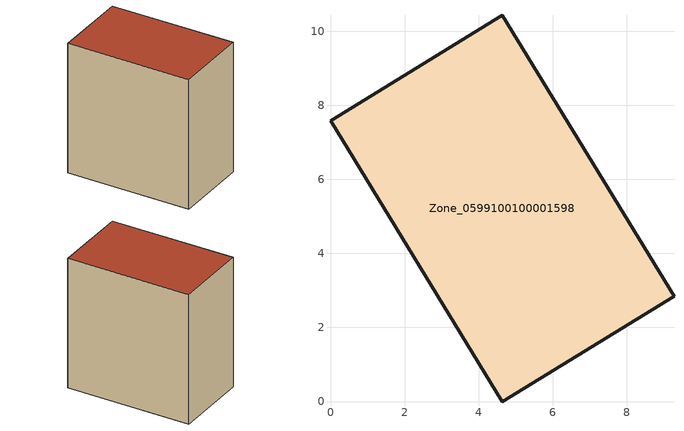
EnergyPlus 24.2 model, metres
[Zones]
Zone_0599100100001598
 floor ground (C_G): 0,7.58 4.63,10.42 9.28,2.84 4.64,0 z3.51
 wall outside (C_F): 4.63,10.42 0,7.58 4.64,0 9.28,2.84 4.63,10.42 z3.51:12.95
 roof outside (C_R): 4.64,0 9.28,2.84 4.63,10.42 0,7.58 z12.95
[BUILDING]
Pand.0599100100001598: North Axis=0; Terrain=City; Loads Convergence Tolerance Value=0.04; Temperature Convergence Tolerance Value=0.4; Solar Distribution=FullExterior; Maximum Number of Warmup Days=25; Minimum Number of Warmup Days=1
[Site:Location]
Rotterdam.The.Hague.AP_ZH_NLD Design_Conditions: Latitude=51.96; Longitude=4.45; Time Zone=1; Elevation=-4.5
[SITE:GROUNDTEMPERATURE:BUILDINGSURFACE]
18, 18, 18, 18, 18, 18, 18, 18, 18, 18, 18, 18
[MATERIAL] Thermal Absorptance=0.9; Solar Absorptance=0.7; Visible Absorptance=0.7
Name | Roughness | Thickness | Conductivity | Density | Specific Heat
G.TI.2006-2014 | MediumSmooth | 0.15 | 0.06 | 540 | 1210
F.TI.2006-2014 | Rough | 0.3 | 0.12 | 1920 | 840
R.TI.2006-2014 | MediumRough | 0.2 | 0.08 | 1500 | 1000
[CONSTRUCTION]
C_G: G.TI.2006-2014
C_F: F.TI.2006-2014
C_R: R.TI.2006-2014
[ZONE]
Zone_0599100100001598: Type=1; Multiplier=1; Ceiling Height=Autocalculate; Volume=Autocalculate; Floor Area=autocalculate; Part of Total Floor Area=Yes
[ZONEINFILTRATION:DESIGNFLOWRATE]
Infil_Zone_0599100100001598: Zone or ZoneList or Space or SpaceList=Zone_0599100100001598; Schedule=AlwaysOn; Design Flow Rate Calculation Method=Flow/Area; Flow Rate per Floor Area=0.0015; Constant Term Coefficient=1; Temperature Term Coefficient=0; Velocity Term Coefficient=0; Velocity Squared Term Coefficient=0
[HVACTEMPLATE:ZONE:IDEALLOADSAIRSYSTEM]
Zone_0599100100001598: Maximum Heating Supply Air Temperature=50; Minimum Cooling Supply Air Temperature=13; Maximum Heating Supply Air Humidity Ratio=0.0156; Minimum Cooling Supply Air Humidity Ratio=0.0077; Heating Limit=NoLimit; Cooling Limit=NoLimit; Dehumidification Control Type=ConstantSensibleHeatRatio; Cooling Sensible Heat Ratio=0.7; Dehumidification Setpoint=60; Humidification Control Type=None; Humidification Setpoint=30; Outdoor Air Method=None; Outdoor Air Flow Rate per Person=0.00944; Outdoor Air Flow Rate per Zone Floor Area=0; Outdoor Air Flow Rate per Zone=0; Demand Controlled Ventilation Type=None; Outdoor Air Economizer Type=NoEconomizer; Heat Recovery Type=None; Sensible Heat Recovery Effectiveness=0.7; Latent Heat Recovery Effectiveness=0.65
[ZONECONTROL:THERMOSTAT]
ThermostatControl_Zone_0599100100001598: Zone or ZoneList=Zone_0599100100001598; Control Type Schedule=DualSetpointControlType; Control 1=Thermostat_Zone_0599100100001598; Temperature Difference Between Cutout And Setpoint=0
[THERMOSTATSETPOINT:DUALSETPOINT]
Thermostat_Zone_0599100100001598: Heating Setpoint Temperature Schedule=HeatingSetpoint_Zone_0599100100001598; Cooling Setpoint Temperature Schedule=CoolingSetpoint_Zone_0599100100001598
[SCHEDULE:COMPACT]
HeatingSetpoint_Zone_0599100100001598: Through: 12/31, For: AllDays, Until: 24:00, 21
CoolingSetpoint_Zone_0599100100001598: Through: 12/31, For: AllDays, Until: 24:00, 24
DualSetpointControlType: Through: 12/31, For: AllDays, Until: 24:00, 4
AlwaysOn: Through: 12/31, For: AllDays, Until: 24:00, 1
